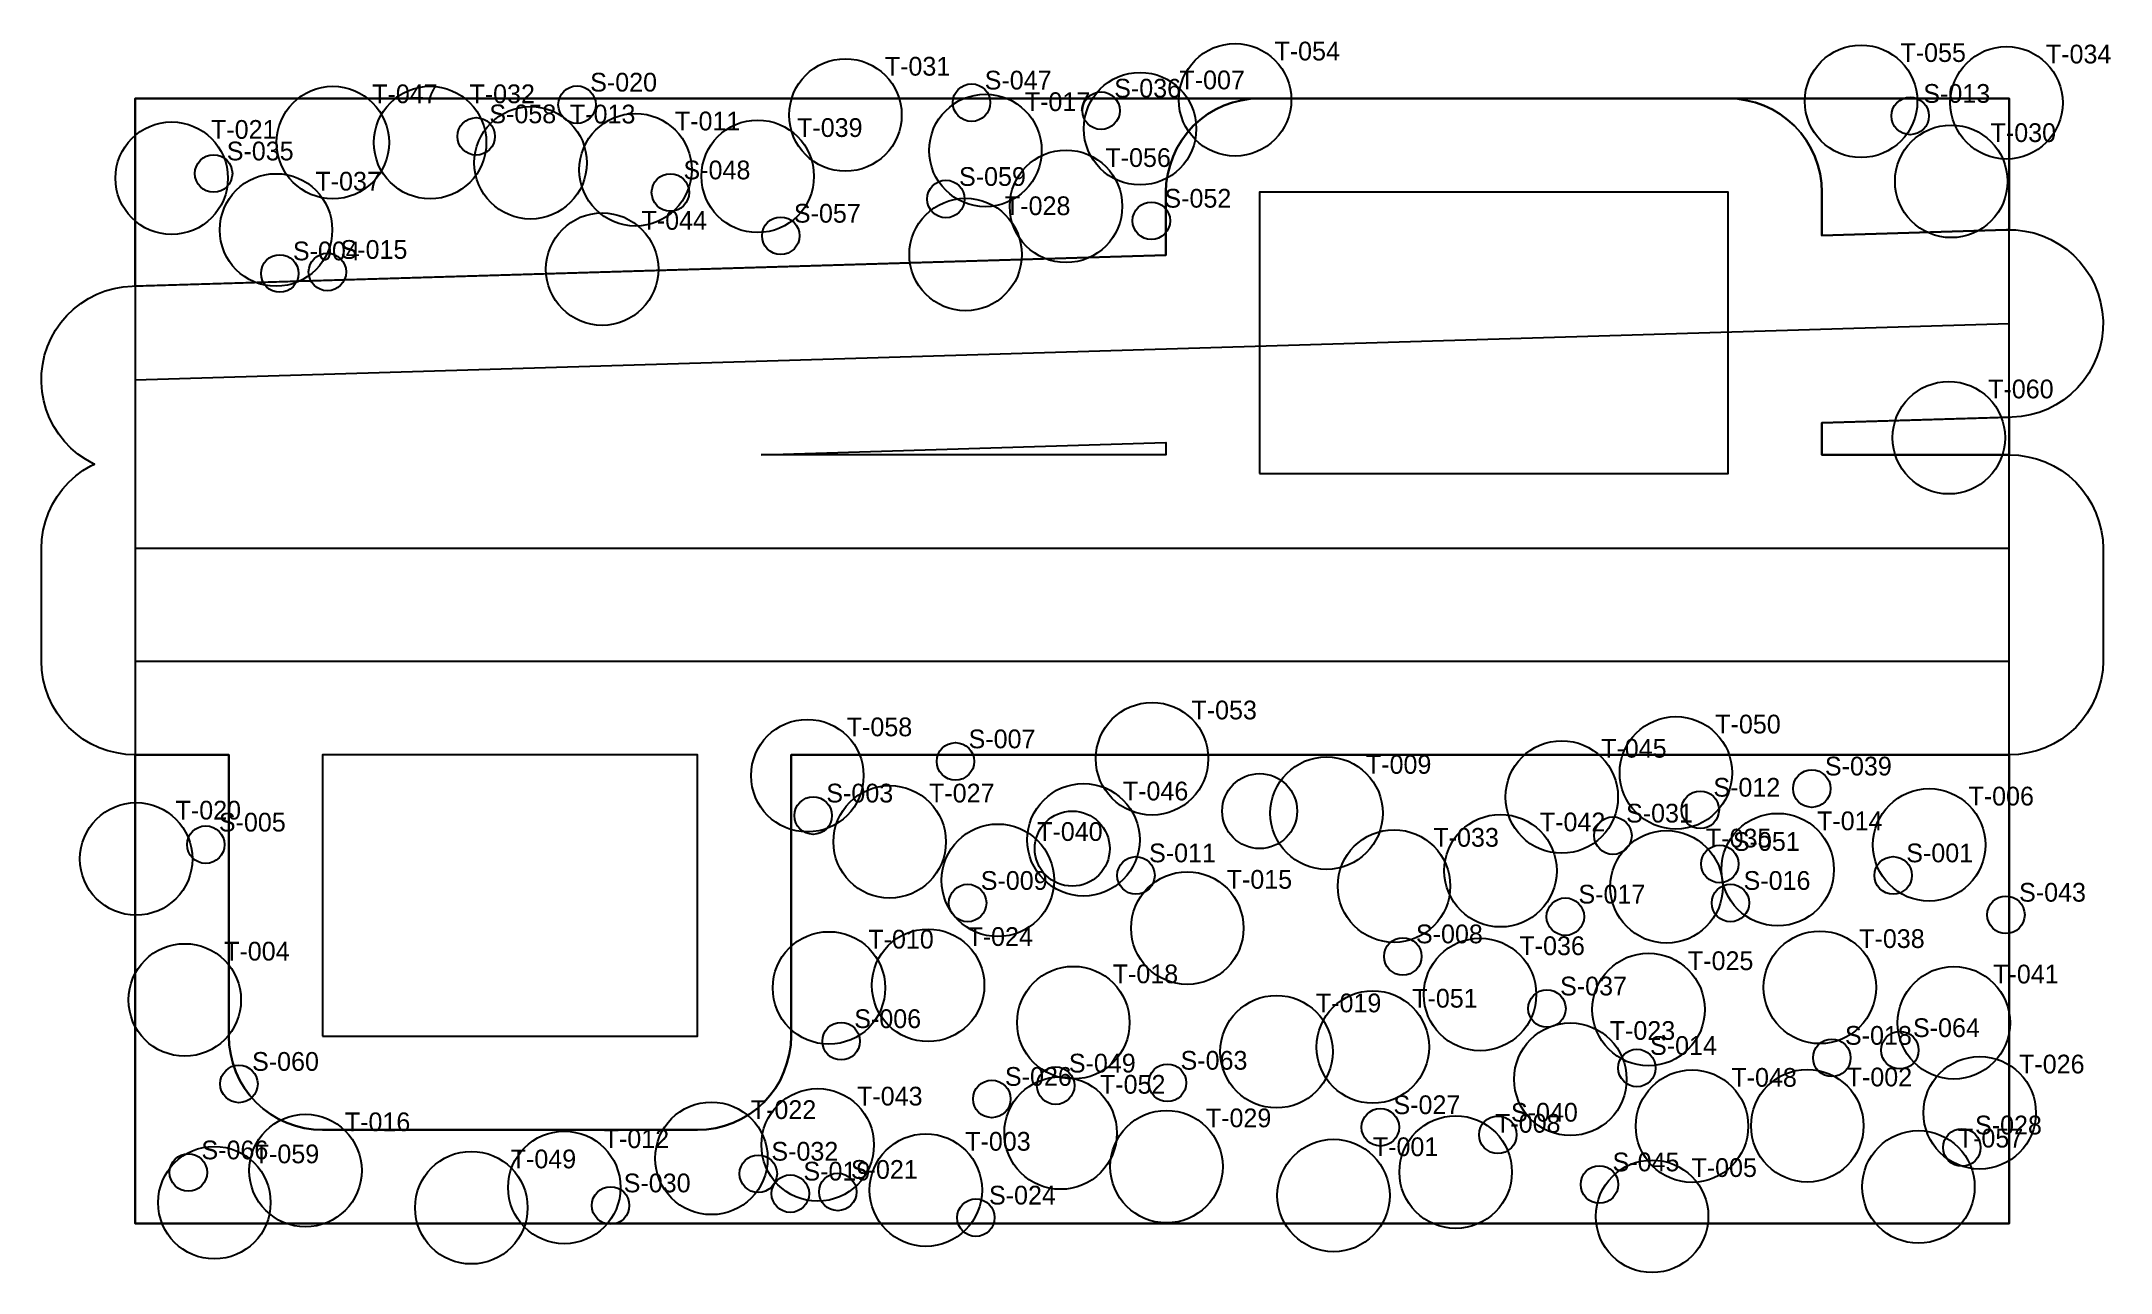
# Model space of a CAD drawing. Header units: metres. Extents: x -5 to 105, y -3 to 63.
import ezdxf

# ---------------------------------------------------------------- set-up
doc = ezdxf.new("R2010")
doc.units = ezdxf.units.M
for name, color, linetype in [('BOUNDARY', 7, 'Continuous'), ('BUILDINGS', 5, 'Continuous'), ('GREEN_AI_SHRUBS', 6, 'Continuous'), ('GREEN_AI_TREES', 3, 'Continuous'), ('GREEN_AI_ZONES_ALLOWED', 4, 'Continuous'), ('GREEN_AI_ZONES_FORBIDDEN', 1, 'Continuous'), ('ROADS', 8, 'Continuous'), ('TREES_EXIST', 3, 'Continuous'), ('WATER_PIPE', 1, 'Continuous')]:
    doc.layers.add(name, color=color, linetype=linetype)

msp = doc.modelspace()

# ---------------------------------------------------------------- linework, layer by layer
at = {"layer": 'BOUNDARY'}
msp.add_lwpolyline([(0, 0), (100, 0), (100, 60), (0, 60)], close=True, dxfattribs=at)
at = {"layer": 'BUILDINGS'}
for points in [[(60, 40), (85, 40), (85, 55), (60, 55)], [(10, 10), (30, 10), (30, 25), (10, 25)]]:
    msp.add_lwpolyline(points, close=True, dxfattribs=at)
at = {"layer": 'GREEN_AI_SHRUBS'}
for centre in [(44.63, 59.78), (23.58, 59.67), (51.54, 59.35), (94.71, 59.07), (18.2, 57.98), (4.19, 56), (28.56, 54.99), (43.26, 54.64), (54.22, 53.48), (34.45, 52.68), (7.72, 50.67), (10.26, 50.75), (43.77, 24.65), (89.46, 23.2), (36.18, 21.76), (83.51, 22.07), (3.77, 20.21), (78.85, 20.69), (84.55, 19.18), (53.4, 18.57), (93.8, 18.57), (44.42, 17.1), (85.12, 17.1), (76.31, 16.37), (99.82, 16.47), (67.64, 14.25), (75.33, 11.47), (37.67, 9.73), (94.16, 9.25), (80.13, 8.3), (90.53, 8.84), (5.54, 7.45), (49.12, 7.36), (55.08, 7.51), (45.71, 6.65), (66.44, 5.14), (72.71, 4.74), (97.47, 4.06), (2.84, 2.73), (33.25, 2.66), (34.96, 1.6), (37.49, 1.69), (78.13, 2.09), (25.37, 0.97), (44.86, 0.32)]:
    msp.add_circle(centre, 1, dxfattribs=at)
at = {"layer": 'GREEN_AI_TREES'}
for centre in [(37.9, 59.12), (58.69, 59.93), (92.09, 59.85), (99.85, 59.77), (53.62, 58.39), (10.55, 57.65), (15.74, 57.65), (45.37, 57.23), (1.95, 55.75), (21.1, 56.57), (26.7, 56.2), (33.22, 55.85), (96.9, 55.58), (49.67, 54.25), (7.52, 52.99), (44.31, 51.68), (24.92, 50.9), (96.77, 41.91), (54.26, 24.79), (35.87, 23.89), (82.21, 24.04), (76.12, 22.75), (63.57, 21.89), (40.26, 20.36), (50.6, 20.47), (95.72, 20.2), (0.06, 19.45), (46.03, 18.31), (67.17, 18), (72.85, 18.82), (87.64, 18.88), (81.71, 17.96), (56.14, 15.76), (37.02, 12.57), (42.31, 12.71), (89.89, 12.6), (2.65, 11.93), (71.76, 12.22), (80.75, 11.42), (50.06, 10.72), (97.04, 10.71), (60.9, 9.17), (66.04, 9.42), (76.58, 7.7), (98.42, 5.91), (49.38, 4.83), (83.07, 5.2), (89.22, 5.22), (36.42, 4.2), (9.09, 2.83), (30.75, 3.48), (55.03, 3.04), (70.46, 2.75), (22.9, 1.93), (42.19, 1.79), (63.94, 1.5), (95.15, 1.96), (4.23, 1.12), (17.94, 0.85), (80.94, 0.39)]:
    msp.add_circle(centre, 3, dxfattribs=at)
at = {"layer": 'GREEN_AI_ZONES_ALLOWED'}
for points in [[(0, 60), (60, 60), (59.51, 59.98), (59.02, 59.9), (58.55, 59.78), (58.09, 59.62), (57.64, 59.41), (57.22, 59.16), (56.83, 58.87), (56.46, 58.54), (56.13, 58.17), (55.84, 57.78), (55.59, 57.36), (55.38, 56.91), (55.22, 56.45), (55.1, 55.98), (55.02, 55.49), (55, 55), (55, 51.65), (0, 50), (0, 60)], [(100, 60), (100, 52.99), (99.85, 53), (90, 52.7), (90, 55), (89.98, 55.49), (89.9, 55.98), (89.78, 56.45), (89.62, 56.91), (89.41, 57.36), (89.16, 57.78), (88.87, 58.17), (88.54, 58.54), (88.17, 58.87), (87.78, 59.16), (87.36, 59.41), (86.91, 59.62), (86.45, 59.78), (85.98, 59.9), (85.49, 59.98), (85, 60), (100, 60)], [(100, 41), (90, 41), (90, 42.7), (100, 43), (100, 41)], [(33.41, 41), (55, 41.65), (55, 41), (33.41, 41)], [(100, 0), (0, 0), (0, 25), (5, 25), (5, 10), (5.02, 9.51), (5.1, 9.02), (5.22, 8.55), (5.38, 8.09), (5.59, 7.64), (5.84, 7.22), (6.13, 6.83), (6.46, 6.46), (6.83, 6.13), (7.22, 5.84), (7.64, 5.59), (8.09, 5.38), (8.55, 5.22), (9.02, 5.1), (9.51, 5.02), (10, 5), (30, 5), (30.49, 5.02), (30.98, 5.1), (31.45, 5.22), (31.91, 5.38), (32.36, 5.59), (32.78, 5.84), (33.17, 6.13), (33.54, 6.46), (33.87, 6.83), (34.16, 7.22), (34.41, 7.64), (34.62, 8.09), (34.78, 8.55), (34.9, 9.02), (34.98, 9.51), (35, 10), (35, 25), (100, 25), (100, 0)]]:
    msp.add_lwpolyline(points, close=True, dxfattribs=at)
at = {"layer": 'GREEN_AI_ZONES_FORBIDDEN'}
msp.add_lwpolyline([(0, 25), (-0.49, 25.02), (-0.98, 25.1), (-1.45, 25.22), (-1.91, 25.38), (-2.36, 25.59), (-2.78, 25.84), (-3.17, 26.13), (-3.54, 26.46), (-3.87, 26.83), (-4.16, 27.22), (-4.41, 27.64), (-4.62, 28.09), (-4.78, 28.55), (-4.9, 29.02), (-4.98, 29.51), (-5, 30), (-5, 36), (-4.98, 36.49), (-4.9, 36.98), (-4.78, 37.45), (-4.62, 37.91), (-4.41, 38.36), (-4.16, 38.78), (-3.87, 39.17), (-3.54, 39.54), (-3.17, 39.87), (-2.78, 40.16), (-2.36, 40.41), (-2.17, 40.5), (-2.22, 40.52), (-2.65, 40.76), (-3.05, 41.04), (-3.43, 41.36), (-3.77, 41.71), (-4.07, 42.1), (-4.34, 42.51), (-4.56, 42.95), (-4.74, 43.41), (-4.87, 43.88), (-4.96, 44.36), (-5, 44.85), (-4.99, 45.34), (-4.93, 45.83), (-4.83, 46.31), (-4.67, 46.77), (-4.48, 47.22), (-4.24, 47.65), (-3.96, 48.05), (-3.64, 48.43), (-3.29, 48.77), (-2.9, 49.07), (-2.49, 49.34), (-2.05, 49.56), (-1.59, 49.74), (-1.12, 49.87), (-0.64, 49.96), (-0.15, 50), (55, 51.65), (55, 55), (55.02, 55.49), (55.1, 55.98), (55.22, 56.45), (55.38, 56.91), (55.59, 57.36), (55.84, 57.78), (56.13, 58.17), (56.46, 58.54), (56.83, 58.87), (57.22, 59.16), (57.64, 59.41), (58.09, 59.62), (58.55, 59.78), (59.02, 59.9), (59.51, 59.98), (60, 60), (85, 60), (85.49, 59.98), (85.98, 59.9), (86.45, 59.78), (86.91, 59.62), (87.36, 59.41), (87.78, 59.16), (88.17, 58.87), (88.54, 58.54), (88.87, 58.17), (89.16, 57.78), (89.41, 57.36), (89.62, 56.91), (89.78, 56.45), (89.9, 55.98), (89.98, 55.49), (90, 55), (90, 52.7), (99.85, 53), (100.34, 52.99), (100.83, 52.93), (101.31, 52.83), (101.77, 52.67), (102.22, 52.48), (102.65, 52.24), (103.05, 51.96), (103.43, 51.64), (103.77, 51.29), (104.07, 50.9), (104.34, 50.49), (104.56, 50.05), (104.74, 49.59), (104.87, 49.12), (104.96, 48.64), (105, 48.15), (104.99, 47.66), (104.93, 47.17), (104.83, 46.69), (104.67, 46.23), (104.48, 45.78), (104.24, 45.35), (103.96, 44.95), (103.64, 44.57), (103.29, 44.23), (102.9, 43.93), (102.49, 43.66), (102.05, 43.44), (101.59, 43.26), (101.12, 43.13), (100.64, 43.04), (100.15, 43), (90, 42.7), (90, 41), (100, 41), (100.49, 40.98), (100.98, 40.9), (101.45, 40.78), (101.91, 40.62), (102.36, 40.41), (102.78, 40.16), (103.17, 39.87), (103.54, 39.54), (103.87, 39.17), (104.16, 38.78), (104.41, 38.36), (104.62, 37.91), (104.78, 37.45), (104.9, 36.98), (104.98, 36.49), (105, 36), (105, 30), (104.98, 29.51), (104.9, 29.02), (104.78, 28.55), (104.62, 28.09), (104.41, 27.64), (104.16, 27.22), (103.87, 26.83), (103.54, 26.46), (103.17, 26.13), (102.78, 25.84), (102.36, 25.59), (101.91, 25.38), (101.45, 25.22), (100.98, 25.1), (100.49, 25.02), (100, 25), (35, 25), (35, 10), (34.98, 9.51), (34.9, 9.02), (34.78, 8.55), (34.62, 8.09), (34.41, 7.64), (34.16, 7.22), (33.87, 6.83), (33.54, 6.46), (33.17, 6.13), (32.78, 5.84), (32.36, 5.59), (31.91, 5.38), (31.45, 5.22), (30.98, 5.1), (30.49, 5.02), (30, 5), (10, 5), (9.51, 5.02), (9.02, 5.1), (8.55, 5.22), (8.09, 5.38), (7.64, 5.59), (7.22, 5.84), (6.83, 6.13), (6.46, 6.46), (6.13, 6.83), (5.84, 7.22), (5.59, 7.64), (5.38, 8.09), (5.22, 8.55), (5.1, 9.02), (5.02, 9.51), (5, 10), (5, 25), (0, 25)], close=True, dxfattribs=at)
at = {"layer": 'ROADS'}
msp.add_lwpolyline([(0, 30), (100, 30), (100, 36), (0, 36)], close=True, dxfattribs=at)
at = {"layer": 'TREES_EXIST'}
for centre in [(60, 22), (50, 20)]:
    msp.add_circle(centre, 2, dxfattribs=at)
at = {"layer": 'WATER_PIPE'}
msp.add_line((0, 45), (100, 48), dxfattribs=at)

# ---------------------------------------------------------------- texts
at = {"layer": 'GREEN_AI_SHRUBS'}
for s, p in [('S-020', (24.28, 60.37)), ('S-047', (45.33, 60.48)), ('S-036', (52.24, 60.05)), ('S-013', (95.41, 59.77)), ('S-058', (18.9, 58.68)), ('S-035', (4.89, 56.7)), ('S-048', (29.26, 55.69)), ('S-059', (43.96, 55.34)), ('S-057', (35.15, 53.38)), ('S-052', (54.92, 54.18)), ('S-004', (8.42, 51.37)), ('S-015', (10.96, 51.45)), ('S-007', (44.47, 25.35)), ('S-039', (90.16, 23.9)), ('S-003', (36.88, 22.46)), ('S-012', (84.21, 22.77)), ('S-031', (79.55, 21.39)), ('S-005', (4.47, 20.91)), ('S-011', (54.1, 19.27)), ('S-051', (85.25, 19.88)), ('S-001', (94.5, 19.27)), ('S-009', (45.12, 17.8)), ('S-016', (85.82, 17.8)), ('S-017', (77.01, 17.07)), ('S-043', (100.52, 17.17)), ('S-008', (68.34, 14.95)), ('S-037', (76.03, 12.17)), ('S-006', (38.37, 10.43)), ('S-014', (80.83, 9)), ('S-018', (91.23, 9.54)), ('S-064', (94.86, 9.95)), ('S-060', (6.24, 8.15)), ('S-049', (49.82, 8.06)), ('S-063', (55.78, 8.21)), ('S-026', (46.41, 7.35)), ('S-027', (67.14, 5.84)), ('S-040', (73.41, 5.44)), ('S-028', (98.17, 4.76)), ('S-066', (3.54, 3.43)), ('S-032', (33.95, 3.36)), ('S-019', (35.66, 2.3)), ('S-021', (38.19, 2.39)), ('S-045', (78.83, 2.79)), ('S-030', (26.07, 1.67)), ('S-024', (45.56, 1.02))]:
    msp.add_text(s, height=1, dxfattribs=at).set_placement(p)
at = {"layer": 'GREEN_AI_TREES'}
for s, p in [('T-054', (60.79, 62.03)), ('T-055', (94.19, 61.95)), ('T-031', (40, 61.22)), ('T-034', (101.95, 61.87)), ('T-047', (12.65, 59.75)), ('T-032', (17.84, 59.75)), ('T-007', (55.72, 60.49)), ('T-013', (23.2, 58.67)), ('T-017', (47.47, 59.33)), ('T-021', (4.05, 57.85)), ('T-011', (28.8, 58.3)), ('T-039', (35.32, 57.95)), ('T-030', (99, 57.68)), ('T-056', (51.77, 56.35)), ('T-037', (9.62, 55.09)), ('T-028', (46.41, 53.78)), ('T-044', (27.02, 53)), ('T-060', (98.87, 44.01)), ('T-053', (56.36, 26.89)), ('T-058', (37.97, 25.99)), ('T-050', (84.31, 26.14)), ('T-045', (78.22, 24.85)), ('T-009', (65.67, 23.99)), ('T-027', (42.36, 22.46)), ('T-046', (52.7, 22.57)), ('T-006', (97.82, 22.3)), ('T-020', (2.16, 21.55)), ('T-040', (48.13, 20.41)), ('T-033', (69.27, 20.1)), ('T-042', (74.95, 20.92)), ('T-035', (83.81, 20.06)), ('T-014', (89.74, 20.98)), ('T-015', (58.24, 17.86)), ('T-010', (39.12, 14.67)), ('T-024', (44.41, 14.81)), ('T-038', (91.99, 14.7)), ('T-004', (4.75, 14.03)), ('T-036', (73.86, 14.32)), ('T-025', (82.85, 13.52)), ('T-018', (52.16, 12.82)), ('T-041', (99.14, 12.81)), ('T-019', (63, 11.27)), ('T-051', (68.14, 11.52)), ('T-023', (78.68, 9.8)), ('T-026', (100.52, 8.01)), ('T-052', (51.48, 6.93)), ('T-048', (85.17, 7.3)), ('T-002', (91.32, 7.32)), ('T-043', (38.52, 6.3)), ('T-016', (11.19, 4.93)), ('T-022', (32.85, 5.58)), ('T-029', (57.13, 5.14)), ('T-008', (72.56, 4.85)), ('T-012', (25, 4.03)), ('T-003', (44.29, 3.89)), ('T-001', (66.04, 3.6)), ('T-057', (97.25, 4.06)), ('T-059', (6.33, 3.22)), ('T-049', (20.04, 2.95)), ('T-005', (83.04, 2.49))]:
    msp.add_text(s, height=1, dxfattribs=at).set_placement(p)

doc.saveas('drawing.dxf')
